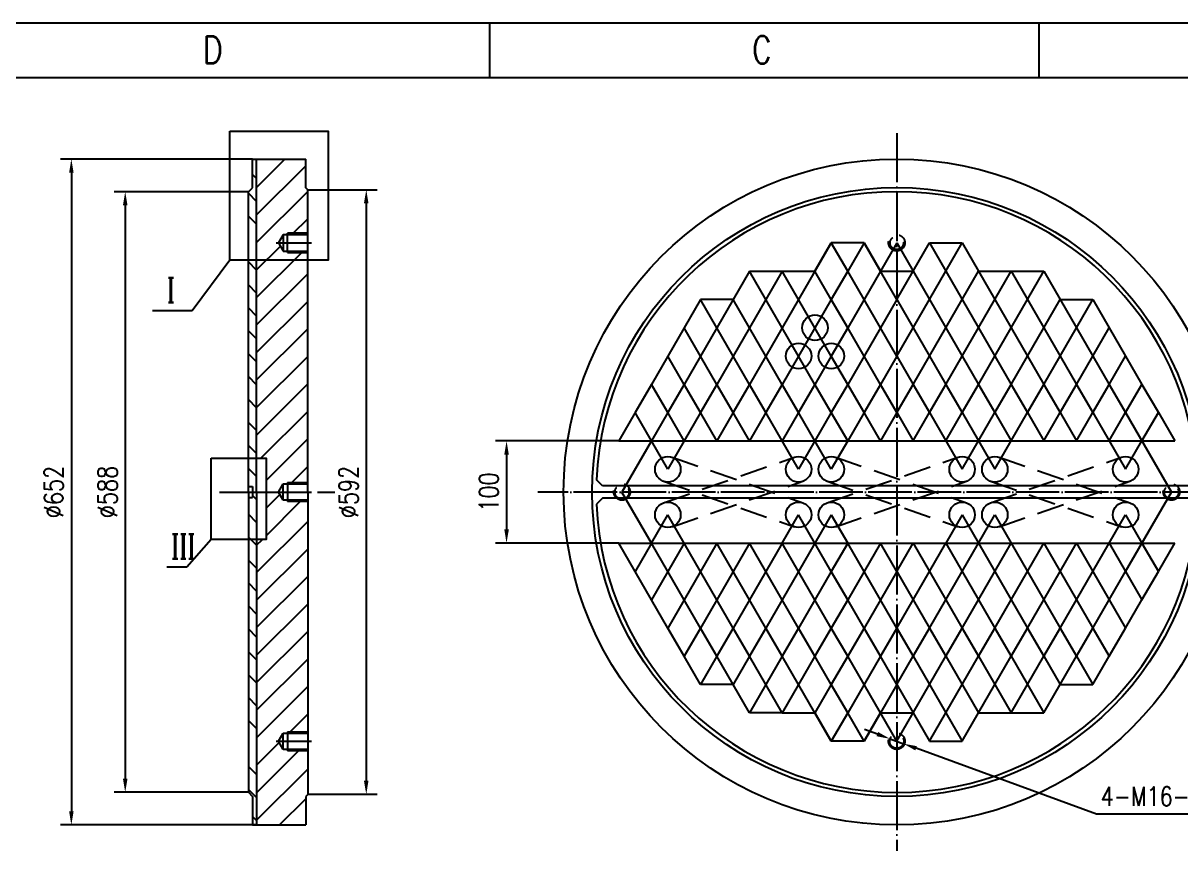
# Model space of a CAD drawing. Header units: millimetres. Extents: x -1044 to 22870, y -8556 to -3804.
# Drawn here: x 11493 to 13193, y -5020 to -3804 of the extents above; entities that cross this region are included whole.
import ezdxf
from ezdxf.enums import TextEntityAlignment as Align

# ---------------------------------------------------------------- set-up
doc = ezdxf.new("R2010")
doc.units = ezdxf.units.MM
doc.header["$LTSCALE"] = 80
for name, pattern in [('DASHDOT-L', [90, 80, -5, 0, -5]), ('DASHDOT-M', [36, 30, -3, 0, -3]), ('DASHED', [0.75, 0.5, -0.25]), ('DIVIDE-M', [39, 30, -3, 0, -3, 0, -3])]:
    doc.linetypes.add(name, pattern=pattern)
for name, color, linetype in [('4虚线层', 6, 'DASHED'), ('5剖面线层', 2, 'Continuous'), ('CDR_DWG1', 4, 'Continuous'), ('CDR_DWG2', 2, 'Continuous'), ('CDR_DWG3', 1, 'DASHDOT-M'), ('CDR_DWG4', 3, 'DIVIDE-M'), ('CDR_TEXT', 7, 'Continuous'), ('尺寸线', 7, 'Continuous'), ('尺寸线层', 7, 'Continuous'), ('轮廓线', 4, 'Continuous')]:
    doc.layers.add(name, color=color, linetype=linetype)
doc.styles.add('HZ', font='ROMANS.shx', dxfattribs={"width": 0.7, "height": 3, "bigfont": 'HZ.shx'})
doc.styles.add('ROMANC', font='romanc', dxfattribs={"bigfont": 'hz'})
doc.styles.add('TH_GBDIM', font='romans.shx', dxfattribs={"width": 0.8, "bigfont": 'gbcbig.shx'})
doc.dimstyles.new('TH_GBDIM', dxfattribs={"dimscale": 8, "dimtxt": 3.5, "dimasz": 2.5, "dimexe": 2, "dimexo": 0, "dimgap": 1.5, "dimtad": 1, "dimdec": 0, "dimzin": 0, "dimdsep": 46, "dimtxsty": 'TH_GBDIM', "dimcen": 2.5, "dimclrd": 256, "dimclre": 256, "dimclrt": 256, "dimadec": 0, "dimazin": 0, "dimtfac": 0.714286, "dimtdec": 0, "dimtmove": 0, "dimatfit": 3, "dimfxl": 0, "dimtzin": 0, "dimlwd": -1, "dimlwe": -1, "dimarcsym": 0})

# ---------------------------------------------------------------- blocks, each defined once
blk = doc.blocks.new('A$C1B375470')
blk.add_line((15138, 10692), (18, 10692))
at = {"layer": 'CDR_DWG1', "color": 4}
blk.add_line((450, 10512), (14958, 10512), dxfattribs=at)
at = {"layer": 'CDR_DWG4', "linetype": 'Continuous'}
for p, q in [((9517.5, 10512), (9517.5, 10692)), ((11331, 10512), (11331, 10692))]:
    blk.add_line(p, q, dxfattribs=at)
at = {"layer": 'CDR_TEXT', "style": 'HZ', "width": 0.8}
for s, p in [('D', (8602, 10558.9)), ('C', (10415.5, 10558.9))]:
    blk.add_text(s, height=90, dxfattribs=at).set_placement(p, align=Align.CENTER)
blk = doc.blocks.new('A$C092B31A8')
at = {"layer": '尺寸线层', "xscale": 0.05555555555555555, "yscale": 0.05555555555555555, "zscale": 0.05555555555555555}
blk.add_blockref('A$C1B375470', (0, 0), dxfattribs=at)
blk = doc.blocks.new('*D215')
at = {"layer": 'Defpoints', "color": 0, "ltscale": 0.001}
for p in [(11830.1, -4003.9), (11564.1, -4981.9), (11836.1, -4981.9)]:
    blk.add_point(p, dxfattribs=at)
at = {"layer": '尺寸线', "ltscale": 0.001}
for p, q in [((11830.1, -4003.9), (11548.1, -4003.9)), ((11564.1, -4023.9), (11564.1, -4961.9)), ((11836.1, -4981.9), (11548.1, -4981.9))]:
    blk.add_line(p, q, dxfattribs=at)
for points in [[(11560.8, -4023.9), (11567.4, -4023.9), (11564.1, -4003.9)], [(11560.8, -4961.9), (11567.4, -4961.9), (11564.1, -4981.9)]]:
    blk.add_solid(points, dxfattribs=at)
at = {"layer": '尺寸线', "ltscale": 0.001, "insert": (11538.1, -4492.9), "char_height": 28, "attachment_point": 5, "rotation": 90, "style": 'TH_GBDIM'}
blk.add_mtext('%%c652{}{}', dxfattribs=at)
blk = doc.blocks.new('*D216')
at = {"layer": 'Defpoints', "color": 0, "ltscale": 0.001}
for p in [(11824.1, -4051.9), (11643.2, -4933.9), (11824.1, -4933.9)]:
    blk.add_point(p, dxfattribs=at)
at = {"layer": '尺寸线', "ltscale": 0.001}
for p, q in [((11824.1, -4051.9), (11627.2, -4051.9)), ((11643.2, -4071.9), (11643.2, -4913.9)), ((11824.1, -4933.9), (11627.2, -4933.9))]:
    blk.add_line(p, q, dxfattribs=at)
for points in [[(11639.8, -4071.9), (11646.5, -4071.9), (11643.2, -4051.9)], [(11639.8, -4913.9), (11646.5, -4913.9), (11643.2, -4933.9)]]:
    blk.add_solid(points, dxfattribs=at)
at = {"layer": '尺寸线', "ltscale": 0.001, "insert": (11617.2, -4492.9), "char_height": 28, "attachment_point": 5, "rotation": 90, "style": 'TH_GBDIM'}
blk.add_mtext('%%c588{}{}', dxfattribs=at)
blk = doc.blocks.new('*D217')
at = {"layer": 'Defpoints', "color": 0, "ltscale": 0.001}
for p in [(11911.1, -4048.9), (11911.1, -4936.9), (11997, -4936.9)]:
    blk.add_point(p, dxfattribs=at)
at = {"layer": '尺寸线', "ltscale": 0.001}
for p, q in [((11911.1, -4048.9), (12013, -4048.9)), ((11997, -4068.9), (11997, -4916.9)), ((11911.1, -4936.9), (12013, -4936.9))]:
    blk.add_line(p, q, dxfattribs=at)
for points in [[(11993.6, -4068.9), (12000.3, -4068.9), (11997, -4048.9)], [(11993.6, -4916.9), (12000.3, -4916.9), (11997, -4936.9)]]:
    blk.add_solid(points, dxfattribs=at)
at = {"layer": '尺寸线', "ltscale": 0.001, "insert": (11971, -4492.9), "char_height": 28, "attachment_point": 5, "rotation": 90, "style": 'TH_GBDIM'}
blk.add_mtext('%%c592{}{}', dxfattribs=at)
blk = doc.blocks.new('*D371')
at = {"layer": 'Defpoints', "color": 0, "ltscale": 0.001}
for p in [(12765.9, -4855.4), (12785.4, -4862.5)]:
    blk.add_point(p, dxfattribs=at)
at = {"layer": '尺寸线', "ltscale": 0.001}
for p, q in [((12747.2, -4848.5), (12728.4, -4841.7)), ((12765.9, -4855.4), (12785.4, -4862.5)), ((13068.7, -4965.8), (12804.2, -4869.3)), ((13240.3, -4965.8), (13068.7, -4965.8))]:
    blk.add_line(p, q, dxfattribs=at)
for points in [[(12748.3, -4845.4), (12746, -4851.6), (12765.9, -4855.4)], [(12805.3, -4866.2), (12803, -4872.4), (12785.4, -4862.5)]]:
    blk.add_solid(points, dxfattribs=at)
at = {"layer": '尺寸线', "ltscale": 0.001, "insert": (13160.5, -4939.8), "char_height": 28, "attachment_point": 5, "style": 'TH_GBDIM'}
blk.add_mtext('4-M16-7H{}{}', dxfattribs=at)
blk = doc.blocks.new('*D394')
at = {"layer": 'Defpoints', "color": 0, "ltscale": 0.001}
for p in [(12367.7, -4417.9), (12202.9, -4567.9), (12367.7, -4567.9)]:
    blk.add_point(p, dxfattribs=at)
at = {"layer": '尺寸线', "ltscale": 0.001}
for p, q in [((12367.7, -4417.9), (12186.9, -4417.9)), ((12202.9, -4437.9), (12202.9, -4547.9)), ((12367.7, -4567.9), (12186.9, -4567.9))]:
    blk.add_line(p, q, dxfattribs=at)
for points in [[(12199.6, -4437.9), (12206.3, -4437.9), (12202.9, -4417.9)], [(12199.6, -4547.9), (12206.3, -4547.9), (12202.9, -4567.9)]]:
    blk.add_solid(points, dxfattribs=at)
at = {"layer": '尺寸线', "ltscale": 0.001, "insert": (12176.9, -4492.9), "char_height": 28, "attachment_point": 5, "rotation": 90, "style": 'TH_GBDIM'}
blk.add_mtext('100', dxfattribs=at)

msp = doc.modelspace()

# ---------------------------------------------------------------- hatches: boundary and pattern name
at = {"layer": '5剖面线层', "ltscale": 0.001}
h = msp.add_hatch(dxfattribs=at)
h.set_pattern_fill('ANSI31', color=256, scale=7.5, angle=90, style=0)
h.set_pattern_definition([(135, (11772.204, 2766.69), (-16.83798, -16.83798), [])])
h.paths.add_polyline_path([(11836.08, -4003.93), (11830.08, -4003.93), (11830.08, -4045.93), (11824.08, -4051.93), (11824.08, -4108.18), (11836.08, -4108.18)])
h.paths.add_polyline_path([(11836.08, -4168.51), (11824.08, -4168.51), (11824.08, -4210.08), (11836.08, -4210.08)])
h.paths.add_polyline_path([(11836.08, -4145.68), (11824.08, -4145.68), (11824.08, -4168.51), (11836.08, -4168.51)])
h.paths.add_polyline_path([(11836.08, -4210.08), (11824.08, -4210.08), (11824.08, -4251.65), (11836.08, -4251.65)])
h.paths.add_polyline_path([(11836.08, -4251.65), (11824.08, -4251.65), (11824.08, -4293.22), (11836.08, -4293.22)])
h.paths.add_polyline_path([(11836.08, -4293.22), (11824.08, -4293.22), (11824.08, -4334.79), (11836.08, -4334.79)])
h.paths.add_polyline_path([(11836.08, -4334.79), (11824.08, -4334.79), (11824.08, -4376.36), (11836.08, -4376.36)])
h.paths.add_polyline_path([(11836.08, -4376.36), (11824.08, -4376.36), (11824.08, -4417.93), (11836.08, -4417.93)])
h.paths.add_polyline_path([(11836.08, -4417.93), (11824.08, -4417.93), (11824.08, -4484.68), (11830.08, -4484.68), (11830.08, -4492.93), (11836.08, -4492.93)])
h.paths.add_polyline_path([(11836.08, -4492.93), (11830.08, -4492.93), (11830.08, -4501.18), (11824.08, -4501.18), (11824.08, -4567.93), (11836.08, -4567.93)])
h.paths.add_polyline_path([(11836.08, -4567.93), (11824.08, -4567.93), (11824.08, -4609.5), (11836.08, -4609.5)])
h.paths.add_polyline_path([(11836.08, -4609.5), (11824.08, -4609.5), (11824.08, -4651.07), (11836.08, -4651.07)])
h.paths.add_polyline_path([(11836.08, -4651.07), (11824.08, -4651.07), (11824.08, -4692.64), (11836.08, -4692.64)])
h.paths.add_polyline_path([(11836.08, -4692.64), (11824.08, -4692.64), (11824.08, -4734.21), (11836.08, -4734.21)])
h.paths.add_polyline_path([(11836.08, -4734.21), (11824.08, -4734.21), (11824.08, -4775.77), (11836.08, -4775.77)])
h.paths.add_polyline_path([(11836.08, -4775.77), (11824.08, -4775.77), (11824.08, -4817.34), (11836.08, -4817.34)])
h.paths.add_polyline_path([(11836.08, -4817.34), (11824.08, -4817.34), (11824.08, -4840.18), (11836.08, -4840.18)])
h.paths.add_polyline_path([(11836.08, -4877.68), (11824.08, -4877.68), (11824.08, -4933.93), (11830.08, -4939.93), (11830.08, -4981.93), (11836.08, -4981.93)])
h = msp.add_hatch(dxfattribs=at)
h.set_pattern_fill('ANSI31', color=256, scale=9, style=0)
h.paths.add_polyline_path([(11908.08, -4003.93), (11836.08, -4003.93), (11836.08, -4152.15), (11911.08, -4152.15), (11911.08, -4140.95), (11881.23, -4140.95), (11881.23, -4138.95), (11875.08, -4138.95), (11875.08, -4138.94), (11868.15, -4126.94), (11875.08, -4114.95), (11881.23, -4114.95), (11881.23, -4112.95), (11911.08, -4112.95), (11911.08, -4048.93), (11908.08, -4045.93)])
h.paths.add_polyline_path([(11911.08, -4152.15), (11836.08, -4152.15), (11836.08, -4443.3), (11849.91, -4443.3), (11849.91, -4492.93), (11868.15, -4492.93), (11875.08, -4480.94), (11875.08, -4480.92), (11881.23, -4480.92), (11881.23, -4478.92), (11911.08, -4478.92)])
h.paths.add_polyline_path([(11911.08, -4506.92), (11881.23, -4506.92), (11881.23, -4504.92), (11875.08, -4504.92), (11868.15, -4492.93), (11864.59, -4492.93), (11849.91, -4492.93), (11849.91, -4562.48), (11836.08, -4562.48), (11836.08, -4981.93), (11908.08, -4981.93), (11908.08, -4939.93), (11911.08, -4936.93), (11911.08, -4872.91), (11881.23, -4872.91), (11881.23, -4870.91), (11875.08, -4870.91), (11868.15, -4858.91), (11875.08, -4846.92), (11875.08, -4846.91), (11881.23, -4846.91), (11881.23, -4844.91), (11911.08, -4844.91)])

# ---------------------------------------------------------------- linework, layer by layer
at = {"layer": '4虚线层'}
for p, q in [((12433.5, -4508.65), (12625.5, -4441.79)), ((12445.83, -4441.79), (12637.83, -4508.65)), ((12673.5, -4508.65), (12865.5, -4441.79)), ((12685.83, -4441.79), (12877.83, -4508.65)), ((12913.5, -4508.65), (13105.5, -4441.79)), ((12925.83, -4441.79), (13117.83, -4508.65)), ((12433.5, -4477.2), (12625.5, -4544.07)), ((12445.83, -4544.07), (12637.83, -4477.2)), ((12673.5, -4477.2), (12865.5, -4544.07)), ((12685.83, -4544.07), (12877.83, -4477.2)), ((12913.5, -4477.2), (13105.5, -4544.07)), ((12925.83, -4544.07), (13117.83, -4477.2))]:
    msp.add_line(p, q, dxfattribs=at)
for centre, radius in [((12775.66, -4126.94), 12), ((12775.66, -4126.94), 9.75), ((12372.36, -4492.93), 12), ((12372.36, -4492.93), 10.35), ((13178.96, -4492.93), 12), ((13178.96, -4492.93), 10.35), ((12775.66, -4858.91), 12), ((12775.66, -4858.91), 10.35)]:
    msp.add_circle(centre, radius, dxfattribs=at)
at = {"layer": 'CDR_DWG1'}
for p, q in [((11830.08, -4045.93), (11830.08, -4003.93)), ((11830.08, -4003.93), (11908.08, -4003.93)), ((11836.08, -4492.93), (11836.08, -4003.93)), ((11908.08, -4045.93), (11908.08, -4003.93)), ((11824.08, -4051.93), (11830.08, -4045.93)), ((11824.08, -4492.93), (11824.08, -4051.93)), ((11911.08, -4048.93), (11908.08, -4045.93)), ((11911.08, -4492.93), (11911.08, -4048.93)), ((11875.08, -4114.95), (11868.15, -4126.94)), ((11868.15, -4126.94), (11875.08, -4138.94)), ((11875.08, -4114.95), (11875.08, -4138.95)), ((11911.08, -4114.95), (11875.08, -4114.95)), ((11881.23, -4140.95), (11881.23, -4112.95)), ((12727.66, -4126.94), (12679.66, -4126.94)), ((12823.66, -4126.94), (12871.66, -4126.94)), ((11875.08, -4138.95), (11911.08, -4138.95)), ((12559.66, -4168.51), (12535.66, -4210.08)), ((12559.66, -4168.51), (12607.66, -4168.51)), ((12991.66, -4168.51), (13015.66, -4210.08)), ((12487.66, -4210.08), (12463.66, -4251.65)), ((12535.66, -4210.08), (12487.66, -4210.08)), ((12535.66, -4210.08), (12535.66, -4210.08)), ((13015.66, -4210.08), (13063.66, -4210.08)), ((13015.66, -4210.08), (13015.66, -4210.08)), ((13063.66, -4210.08), (13087.66, -4251.65)), ((12463.66, -4251.65), (12439.66, -4293.22)), ((13087.66, -4251.65), (13111.66, -4293.22)), ((12439.66, -4293.22), (12415.66, -4334.79)), ((13111.66, -4293.22), (13135.66, -4334.79)), ((12415.66, -4334.79), (12391.66, -4376.36)), ((13135.66, -4334.79), (13159.66, -4376.36)), ((12391.66, -4376.36), (12367.66, -4417.93)), ((13159.66, -4376.36), (13183.66, -4417.93)), ((12367.66, -4417.93), (13183.66, -4417.93)), ((11824.08, -4484.68), (11830.08, -4484.68)), ((11830.08, -4484.68), (11830.08, -4501.18)), ((11868.15, -4492.93), (11875.08, -4480.94)), ((11875.08, -4480.92), (11911.08, -4480.92)), ((11875.08, -4504.92), (11875.08, -4480.92)), ((11881.23, -4478.92), (11881.23, -4506.92)), ((11824.08, -4492.93), (11824.08, -4933.93)), ((11824.08, -4501.18), (11830.08, -4501.18)), ((11836.08, -4492.93), (11836.08, -4981.93)), ((11875.08, -4504.92), (11868.15, -4492.93)), ((11911.08, -4492.93), (11911.08, -4936.93)), ((11911.08, -4504.92), (11875.08, -4504.92)), ((12391.66, -4609.5), (12367.66, -4567.93)), ((12367.66, -4567.93), (13183.66, -4567.93)), ((13159.66, -4609.5), (13183.66, -4567.93)), ((12415.66, -4651.07), (12391.66, -4609.5)), ((13135.66, -4651.07), (13159.66, -4609.5)), ((12439.66, -4692.64), (12415.66, -4651.07)), ((13111.66, -4692.64), (13135.66, -4651.07)), ((12463.66, -4734.21), (12439.66, -4692.64)), ((13087.66, -4734.21), (13111.66, -4692.64)), ((12487.66, -4775.77), (12463.66, -4734.21)), ((13063.66, -4775.77), (13087.66, -4734.21)), ((12535.66, -4775.77), (12487.66, -4775.77)), ((12559.66, -4817.34), (12535.66, -4775.77)), ((12535.66, -4775.77), (12535.66, -4775.77)), ((12991.66, -4817.34), (13015.66, -4775.77)), ((13015.66, -4775.77), (13063.66, -4775.77)), ((13015.66, -4775.77), (13015.66, -4775.77)), ((11868.15, -4858.91), (11875.08, -4846.92)), ((11875.08, -4870.91), (11868.15, -4858.91)), ((11875.08, -4846.91), (11911.08, -4846.91)), ((11875.08, -4870.91), (11875.08, -4846.91)), ((11881.23, -4844.91), (11881.23, -4872.91)), ((12727.66, -4858.91), (12679.66, -4858.91)), ((12823.66, -4858.91), (12871.66, -4858.91)), ((11911.08, -4870.91), (11875.08, -4870.91)), ((11824.08, -4933.93), (11830.08, -4939.93)), ((11830.08, -4939.93), (11830.08, -4981.93)), ((11911.08, -4936.93), (11908.08, -4939.93)), ((11908.08, -4939.93), (11908.08, -4981.93)), ((11830.08, -4981.93), (11908.08, -4981.93))]:
    msp.add_line(p, q, dxfattribs=at)
at = {"layer": 'CDR_DWG1', "ltscale": 0.001}
for p, q in [((12655.66, -4168.51), (12679.66, -4126.94)), ((12727.66, -4126.94), (12751.66, -4168.51)), ((12799.66, -4168.51), (12823.66, -4126.94)), ((12871.66, -4126.94), (12895.66, -4168.51)), ((12607.66, -4168.51), (12655.66, -4168.51)), ((12751.66, -4168.51), (12799.66, -4168.51)), ((12895.66, -4168.51), (12943.66, -4168.51)), ((12943.66, -4168.51), (12991.66, -4168.51)), ((12991.66, -4168.51), (13015.66, -4210.08)), ((12343.63, -4483.93), (12334.89, -4475.19)), ((13207.7, -4483.93), (12343.63, -4483.93)), ((12343.63, -4501.93), (12334.89, -4510.66)), ((13207.7, -4501.93), (12343.63, -4501.93)), ((12559.66, -4817.34), (12535.66, -4775.77)), ((12991.66, -4817.34), (13015.66, -4775.77)), ((12607.66, -4817.34), (12559.66, -4817.34)), ((12607.66, -4817.34), (12655.66, -4817.34)), ((12655.66, -4817.34), (12679.66, -4858.91)), ((12727.66, -4858.91), (12751.66, -4817.34)), ((12751.66, -4817.34), (12799.66, -4817.34)), ((12799.66, -4817.34), (12823.66, -4858.91)), ((12871.66, -4858.91), (12895.66, -4817.34)), ((12895.66, -4817.34), (12943.66, -4817.34)), ((12943.66, -4817.34), (12991.66, -4817.34))]:
    msp.add_line(p, q, dxfattribs=at)
msp.add_circle((12775.66, -4492.93), 447.13, dxfattribs=at)
at = {"layer": 'CDR_DWG1'}
for centre in [(12655.66, -4251.65), (12631.66, -4293.22), (12679.66, -4293.22), (12439.66, -4459.5), (12631.66, -4459.5), (12679.66, -4459.5), (12871.66, -4459.5), (12919.66, -4459.5), (13111.66, -4459.5), (12439.66, -4526.36), (12631.66, -4526.36), (12679.66, -4526.36), (12871.66, -4526.36), (12919.66, -4526.36), (13111.66, -4526.36)]:
    msp.add_circle(centre, 18.75, dxfattribs=at)
at = {"layer": 'CDR_DWG1', "ltscale": 0.001}
for start, end in [(2.30401, 177.69599), (182.30401, 357.69599)]:
    msp.add_arc((12775.66, -4492.93), 441.13, start, end, dxfattribs=at)
at = {"layer": 'CDR_DWG2', "ltscale": 0.001}
for p, q in [((11796.7, -4152.15), (11741.56, -4226.62)), ((11741.56, -4226.62), (11683.44, -4226.62)), ((11769.47, -4562.48), (11733.5, -4603.16)), ((11733.5, -4603.16), (11704.16, -4603.16))]:
    msp.add_line(p, q, dxfattribs=at)
for points in [[(11796.7, -3962.99), (11940.88, -3962.99), (11940.88, -4152.15), (11796.7, -4152.15)], [(11769.47, -4443.3), (11849.91, -4443.3), (11849.91, -4562.48), (11769.47, -4562.48)]]:
    msp.add_lwpolyline(points, close=True, dxfattribs=at)
at = {"layer": 'CDR_DWG3', "ltscale": 0.03}
msp.add_line((12775.66, -3965.93), (12775.66, -5019.92), dxfattribs=at)
at = {"layer": 'CDR_DWG3', "linetype": 'DASHDOT-L', "ltscale": 0.01}
for p, q in [((11864.59, -4126.94), (11916.61, -4126.94)), ((11864.59, -4492.93), (11916.61, -4492.93)), ((13302.66, -4492.93), (12248.67, -4492.93)), ((11864.59, -4858.91), (11916.61, -4858.91))]:
    msp.add_line(p, q, dxfattribs=at)
at = {"layer": 'CDR_DWG3', "linetype": 'DASHDOT-L'}
for p, q in [((12679.66, -4126.94), (12655.66, -4168.51)), ((12703.66, -4168.51), (12679.66, -4126.94)), ((12727.66, -4126.94), (12703.66, -4168.51)), ((12751.66, -4168.51), (12727.66, -4126.94)), ((12775.66, -4126.94), (12751.66, -4168.51)), ((12775.66, -4126.94), (12799.66, -4168.51)), ((12799.66, -4168.51), (12823.66, -4126.94)), ((12823.66, -4126.94), (12847.66, -4168.51)), ((12847.66, -4168.51), (12871.66, -4126.94)), ((12871.66, -4126.94), (12895.66, -4168.51)), ((12559.66, -4168.51), (12535.66, -4210.08)), ((12583.66, -4210.08), (12559.66, -4168.51)), ((12607.66, -4168.51), (12583.66, -4210.08)), ((12631.66, -4210.08), (12607.66, -4168.51)), ((12655.66, -4168.51), (12631.66, -4210.08)), ((12679.66, -4210.08), (12655.66, -4168.51)), ((12703.66, -4168.51), (12679.66, -4210.08)), ((12727.66, -4210.08), (12703.66, -4168.51)), ((12751.66, -4168.51), (12727.66, -4210.08)), ((12775.66, -4210.08), (12751.66, -4168.51)), ((12775.66, -4210.08), (12799.66, -4168.51)), ((12799.66, -4168.51), (12823.66, -4210.08)), ((12823.66, -4210.08), (12847.66, -4168.51)), ((12847.66, -4168.51), (12871.66, -4210.08)), ((12871.66, -4210.08), (12895.66, -4168.51)), ((12895.66, -4168.51), (12919.66, -4210.08)), ((12919.66, -4210.08), (12943.66, -4168.51)), ((12943.66, -4168.51), (12967.66, -4210.08)), ((12967.66, -4210.08), (12991.66, -4168.51)), ((12991.66, -4168.51), (13015.66, -4210.08)), ((12511.66, -4251.65), (12487.66, -4210.08)), ((12535.66, -4210.08), (12511.66, -4251.65)), ((12559.66, -4251.65), (12535.66, -4210.08)), ((12583.66, -4210.08), (12559.66, -4251.65)), ((12607.66, -4251.65), (12583.66, -4210.08)), ((12631.66, -4210.08), (12607.66, -4251.65)), ((12655.66, -4251.65), (12631.66, -4210.08)), ((12679.66, -4210.08), (12655.66, -4251.65)), ((12703.66, -4251.65), (12679.66, -4210.08)), ((12727.66, -4210.08), (12703.66, -4251.65)), ((12751.66, -4251.65), (12727.66, -4210.08)), ((12775.66, -4210.08), (12751.66, -4251.65)), ((12775.66, -4210.08), (12799.66, -4251.65)), ((12799.66, -4251.65), (12823.66, -4210.08)), ((12823.66, -4210.08), (12847.66, -4251.65)), ((12847.66, -4251.65), (12871.66, -4210.08)), ((12871.66, -4210.08), (12895.66, -4251.65)), ((12895.66, -4251.65), (12919.66, -4210.08)), ((12919.66, -4210.08), (12943.66, -4251.65)), ((12943.66, -4251.65), (12967.66, -4210.08)), ((12967.66, -4210.08), (12991.66, -4251.65)), ((12991.66, -4251.65), (13015.66, -4210.08)), ((13015.66, -4210.08), (13039.66, -4251.65)), ((13039.66, -4251.65), (13063.66, -4210.08)), ((12487.66, -4293.22), (12463.66, -4251.65)), ((12511.66, -4251.65), (12487.66, -4293.22)), ((12535.66, -4293.22), (12511.66, -4251.65)), ((12559.66, -4251.65), (12535.66, -4293.22)), ((12583.66, -4293.22), (12559.66, -4251.65)), ((12607.66, -4251.65), (12583.66, -4293.22)), ((12631.66, -4293.22), (12607.66, -4251.65)), ((12655.66, -4251.65), (12631.66, -4293.22)), ((12679.66, -4293.22), (12655.66, -4251.65)), ((12703.66, -4251.65), (12679.66, -4293.22)), ((12727.66, -4293.22), (12703.66, -4251.65)), ((12751.66, -4251.65), (12727.66, -4293.22)), ((12775.66, -4293.22), (12751.66, -4251.65)), ((12775.66, -4293.22), (12799.66, -4251.65)), ((12799.66, -4251.65), (12823.66, -4293.22)), ((12823.66, -4293.22), (12847.66, -4251.65)), ((12847.66, -4251.65), (12871.66, -4293.22)), ((12871.66, -4293.22), (12895.66, -4251.65)), ((12895.66, -4251.65), (12919.66, -4293.22)), ((12919.66, -4293.22), (12943.66, -4251.65)), ((12943.66, -4251.65), (12967.66, -4293.22)), ((12967.66, -4293.22), (12991.66, -4251.65)), ((12991.66, -4251.65), (13015.66, -4293.22)), ((13015.66, -4293.22), (13039.66, -4251.65)), ((13039.66, -4251.65), (13063.66, -4293.22)), ((13063.66, -4293.22), (13087.66, -4251.65)), ((12463.66, -4334.79), (12439.66, -4293.22)), ((12487.66, -4293.22), (12463.66, -4334.79)), ((12511.66, -4334.79), (12487.66, -4293.22)), ((12535.66, -4293.22), (12511.66, -4334.79)), ((12559.66, -4334.79), (12535.66, -4293.22)), ((12583.66, -4293.22), (12559.66, -4334.79)), ((12607.66, -4334.79), (12583.66, -4293.22)), ((12631.66, -4293.22), (12607.66, -4334.79)), ((12655.66, -4334.79), (12631.66, -4293.22)), ((12679.66, -4293.22), (12655.66, -4334.79)), ((12703.66, -4334.79), (12679.66, -4293.22)), ((12727.66, -4293.22), (12703.66, -4334.79)), ((12751.66, -4334.79), (12727.66, -4293.22)), ((12775.66, -4293.22), (12751.66, -4334.79)), ((12775.66, -4293.22), (12799.66, -4334.79)), ((12799.66, -4334.79), (12823.66, -4293.22)), ((12823.66, -4293.22), (12847.66, -4334.79)), ((12847.66, -4334.79), (12871.66, -4293.22)), ((12871.66, -4293.22), (12895.66, -4334.79)), ((12895.66, -4334.79), (12919.66, -4293.22)), ((12919.66, -4293.22), (12943.66, -4334.79)), ((12943.66, -4334.79), (12967.66, -4293.22)), ((12967.66, -4293.22), (12991.66, -4334.79)), ((12991.66, -4334.79), (13015.66, -4293.22)), ((13015.66, -4293.22), (13039.66, -4334.79)), ((13039.66, -4334.79), (13063.66, -4293.22)), ((13063.66, -4293.22), (13087.66, -4334.79)), ((13087.66, -4334.79), (13111.66, -4293.22)), ((12439.66, -4376.36), (12415.66, -4334.79)), ((12463.66, -4334.79), (12439.66, -4376.36)), ((12487.66, -4376.36), (12463.66, -4334.79)), ((12511.66, -4334.79), (12487.66, -4376.36)), ((12535.66, -4376.36), (12511.66, -4334.79)), ((12559.66, -4334.79), (12535.66, -4376.36)), ((12583.66, -4376.36), (12559.66, -4334.79)), ((12607.66, -4334.79), (12583.66, -4376.36)), ((12631.66, -4376.36), (12607.66, -4334.79)), ((12655.66, -4334.79), (12631.66, -4376.36)), ((12679.66, -4376.36), (12655.66, -4334.79)), ((12703.66, -4334.79), (12679.66, -4376.36)), ((12727.66, -4376.36), (12703.66, -4334.79)), ((12751.66, -4334.79), (12727.66, -4376.36)), ((12775.66, -4376.36), (12751.66, -4334.79)), ((12775.66, -4376.36), (12799.66, -4334.79)), ((12799.66, -4334.79), (12823.66, -4376.36)), ((12823.66, -4376.36), (12847.66, -4334.79)), ((12847.66, -4334.79), (12871.66, -4376.36)), ((12871.66, -4376.36), (12895.66, -4334.79)), ((12895.66, -4334.79), (12919.66, -4376.36)), ((12919.66, -4376.36), (12943.66, -4334.79)), ((12943.66, -4334.79), (12967.66, -4376.36)), ((12967.66, -4376.36), (12991.66, -4334.79)), ((12991.66, -4334.79), (13015.66, -4376.36)), ((13015.66, -4376.36), (13039.66, -4334.79)), ((13039.66, -4334.79), (13063.66, -4376.36)), ((13063.66, -4376.36), (13087.66, -4334.79)), ((13087.66, -4334.79), (13111.66, -4376.36)), ((13111.66, -4376.36), (13135.66, -4334.79)), ((12415.66, -4417.93), (12391.66, -4376.36)), ((12439.66, -4376.36), (12415.66, -4417.93)), ((12463.66, -4417.93), (12439.66, -4376.36)), ((12487.66, -4376.36), (12463.66, -4417.93)), ((12511.66, -4417.93), (12487.66, -4376.36)), ((12535.66, -4376.36), (12511.66, -4417.93)), ((12559.66, -4417.93), (12535.66, -4376.36)), ((12583.66, -4376.36), (12559.66, -4417.93)), ((12607.66, -4417.93), (12583.66, -4376.36)), ((12631.66, -4376.36), (12607.66, -4417.93)), ((12655.66, -4417.93), (12631.66, -4376.36)), ((12679.66, -4376.36), (12655.66, -4417.93)), ((12703.66, -4417.93), (12679.66, -4376.36)), ((12727.66, -4376.36), (12703.66, -4417.93)), ((12751.66, -4417.93), (12727.66, -4376.36)), ((12775.66, -4376.36), (12751.66, -4417.93)), ((12775.66, -4376.36), (12799.66, -4417.93)), ((12799.66, -4417.93), (12823.66, -4376.36)), ((12823.66, -4376.36), (12847.66, -4417.93)), ((12847.66, -4417.93), (12871.66, -4376.36)), ((12871.66, -4376.36), (12895.66, -4417.93)), ((12895.66, -4417.93), (12919.66, -4376.36)), ((12919.66, -4376.36), (12943.66, -4417.93)), ((12943.66, -4417.93), (12967.66, -4376.36)), ((12967.66, -4376.36), (12991.66, -4417.93)), ((12991.66, -4417.93), (13015.66, -4376.36)), ((13015.66, -4376.36), (13039.66, -4417.93)), ((13039.66, -4417.93), (13063.66, -4376.36)), ((13063.66, -4376.36), (13087.66, -4417.93)), ((13087.66, -4417.93), (13111.66, -4376.36)), ((13111.66, -4376.36), (13178.96, -4492.93)), ((13135.66, -4417.93), (13159.66, -4376.36)), ((12415.66, -4417.93), (12372.36, -4492.93)), ((12439.66, -4459.5), (12415.66, -4417.93)), ((12463.66, -4417.93), (12439.66, -4459.5)), ((12631.66, -4459.5), (12607.66, -4417.93)), ((12655.66, -4417.93), (12631.66, -4459.5)), ((12679.66, -4459.5), (12655.66, -4417.93)), ((12703.66, -4417.93), (12679.66, -4459.5)), ((12847.66, -4417.93), (12871.66, -4459.5)), ((12871.66, -4459.5), (12895.66, -4417.93)), ((12895.66, -4417.93), (12919.66, -4459.5)), ((12919.66, -4459.5), (12943.66, -4417.93)), ((13087.66, -4417.93), (13111.66, -4459.5)), ((13111.66, -4459.5), (13135.66, -4417.93)), ((12415.66, -4567.93), (12372.36, -4492.93)), ((13111.66, -4609.5), (13178.96, -4492.93)), ((12415.66, -4567.93), (12439.66, -4526.36)), ((12463.66, -4567.93), (12439.66, -4526.36)), ((12607.66, -4567.93), (12631.66, -4526.36)), ((12655.66, -4567.93), (12631.66, -4526.36)), ((12679.66, -4526.36), (12655.66, -4567.93)), ((12679.66, -4526.36), (12703.66, -4567.93)), ((12871.66, -4526.36), (12847.66, -4567.93)), ((12871.66, -4526.36), (12895.66, -4567.93)), ((12895.66, -4567.93), (12919.66, -4526.36)), ((12919.66, -4526.36), (12943.66, -4567.93)), ((13087.66, -4567.93), (13111.66, -4526.36)), ((13111.66, -4526.36), (13135.66, -4567.93)), ((12391.66, -4609.5), (12367.66, -4567.93)), ((12415.66, -4567.93), (12391.66, -4609.5)), ((12439.66, -4609.5), (12415.66, -4567.93)), ((12463.66, -4567.93), (12439.66, -4609.5)), ((12487.66, -4609.5), (12463.66, -4567.93)), ((12511.66, -4567.93), (12487.66, -4609.5)), ((12535.66, -4609.5), (12511.66, -4567.93)), ((12559.66, -4567.93), (12535.66, -4609.5)), ((12583.66, -4609.5), (12559.66, -4567.93)), ((12607.66, -4567.93), (12583.66, -4609.5)), ((12631.66, -4609.5), (12607.66, -4567.93)), ((12655.66, -4567.93), (12631.66, -4609.5)), ((12679.66, -4609.5), (12655.66, -4567.93)), ((12703.66, -4567.93), (12679.66, -4609.5)), ((12727.66, -4609.5), (12703.66, -4567.93)), ((12751.66, -4567.93), (12727.66, -4609.5)), ((12775.66, -4609.5), (12751.66, -4567.93)), ((12775.66, -4609.5), (12799.66, -4567.93)), ((12799.66, -4567.93), (12823.66, -4609.5)), ((12823.66, -4609.5), (12847.66, -4567.93)), ((12847.66, -4567.93), (12871.66, -4609.5)), ((12871.66, -4609.5), (12895.66, -4567.93)), ((12895.66, -4567.93), (12919.66, -4609.5)), ((12919.66, -4609.5), (12943.66, -4567.93)), ((12943.66, -4567.93), (12967.66, -4609.5)), ((12967.66, -4609.5), (12991.66, -4567.93)), ((12991.66, -4567.93), (13015.66, -4609.5)), ((13015.66, -4609.5), (13039.66, -4567.93)), ((13039.66, -4567.93), (13063.66, -4609.5)), ((13063.66, -4609.5), (13087.66, -4567.93)), ((13087.66, -4567.93), (13111.66, -4609.5)), ((13135.66, -4567.93), (13159.66, -4609.5)), ((13159.66, -4609.5), (13183.66, -4567.93)), ((12415.66, -4651.07), (12391.66, -4609.5)), ((12439.66, -4609.5), (12415.66, -4651.07)), ((12463.66, -4651.07), (12439.66, -4609.5)), ((12487.66, -4609.5), (12463.66, -4651.07)), ((12511.66, -4651.07), (12487.66, -4609.5)), ((12535.66, -4609.5), (12511.66, -4651.07)), ((12559.66, -4651.07), (12535.66, -4609.5)), ((12583.66, -4609.5), (12559.66, -4651.07)), ((12607.66, -4651.07), (12583.66, -4609.5)), ((12631.66, -4609.5), (12607.66, -4651.07)), ((12655.66, -4651.07), (12631.66, -4609.5)), ((12679.66, -4609.5), (12655.66, -4651.07)), ((12703.66, -4651.07), (12679.66, -4609.5)), ((12727.66, -4609.5), (12703.66, -4651.07)), ((12751.66, -4651.07), (12727.66, -4609.5)), ((12775.66, -4609.5), (12751.66, -4651.07)), ((12775.66, -4609.5), (12799.66, -4651.07)), ((12799.66, -4651.07), (12823.66, -4609.5)), ((12823.66, -4609.5), (12847.66, -4651.07)), ((12847.66, -4651.07), (12871.66, -4609.5)), ((12871.66, -4609.5), (12895.66, -4651.07)), ((12895.66, -4651.07), (12919.66, -4609.5)), ((12919.66, -4609.5), (12943.66, -4651.07)), ((12943.66, -4651.07), (12967.66, -4609.5)), ((12967.66, -4609.5), (12991.66, -4651.07)), ((12991.66, -4651.07), (13015.66, -4609.5)), ((13015.66, -4609.5), (13039.66, -4651.07)), ((13039.66, -4651.07), (13063.66, -4609.5)), ((13063.66, -4609.5), (13087.66, -4651.07)), ((13087.66, -4651.07), (13111.66, -4609.5)), ((13111.66, -4609.5), (13135.66, -4651.07)), ((13135.66, -4651.07), (13159.66, -4609.5)), ((12439.66, -4692.64), (12415.66, -4651.07)), ((12463.66, -4651.07), (12439.66, -4692.64)), ((12487.66, -4692.64), (12463.66, -4651.07)), ((12511.66, -4651.07), (12487.66, -4692.64)), ((12535.66, -4692.64), (12511.66, -4651.07)), ((12559.66, -4651.07), (12535.66, -4692.64)), ((12583.66, -4692.64), (12559.66, -4651.07)), ((12607.66, -4651.07), (12583.66, -4692.64)), ((12631.66, -4692.64), (12607.66, -4651.07)), ((12655.66, -4651.07), (12631.66, -4692.64)), ((12679.66, -4692.64), (12655.66, -4651.07)), ((12703.66, -4651.07), (12679.66, -4692.64)), ((12727.66, -4692.64), (12703.66, -4651.07)), ((12751.66, -4651.07), (12727.66, -4692.64)), ((12775.66, -4692.64), (12751.66, -4651.07)), ((12775.66, -4692.64), (12799.66, -4651.07)), ((12799.66, -4651.07), (12823.66, -4692.64)), ((12823.66, -4692.64), (12847.66, -4651.07)), ((12847.66, -4651.07), (12871.66, -4692.64)), ((12871.66, -4692.64), (12895.66, -4651.07)), ((12895.66, -4651.07), (12919.66, -4692.64)), ((12919.66, -4692.64), (12943.66, -4651.07)), ((12943.66, -4651.07), (12967.66, -4692.64)), ((12967.66, -4692.64), (12991.66, -4651.07)), ((12991.66, -4651.07), (13015.66, -4692.64)), ((13015.66, -4692.64), (13039.66, -4651.07)), ((13039.66, -4651.07), (13063.66, -4692.64)), ((13063.66, -4692.64), (13087.66, -4651.07)), ((13087.66, -4651.07), (13111.66, -4692.64)), ((13111.66, -4692.64), (13135.66, -4651.07)), ((12463.66, -4734.21), (12439.66, -4692.64)), ((12487.66, -4692.64), (12463.66, -4734.21)), ((12511.66, -4734.21), (12487.66, -4692.64)), ((12535.66, -4692.64), (12511.66, -4734.21)), ((12559.66, -4734.21), (12535.66, -4692.64)), ((12583.66, -4692.64), (12559.66, -4734.21)), ((12607.66, -4734.21), (12583.66, -4692.64)), ((12631.66, -4692.64), (12607.66, -4734.21)), ((12655.66, -4734.21), (12631.66, -4692.64)), ((12679.66, -4692.64), (12655.66, -4734.21)), ((12703.66, -4734.21), (12679.66, -4692.64)), ((12727.66, -4692.64), (12703.66, -4734.21)), ((12751.66, -4734.21), (12727.66, -4692.64)), ((12775.66, -4692.64), (12751.66, -4734.21)), ((12775.66, -4692.64), (12799.66, -4734.21)), ((12799.66, -4734.21), (12823.66, -4692.64)), ((12823.66, -4692.64), (12847.66, -4734.21)), ((12847.66, -4734.21), (12871.66, -4692.64)), ((12871.66, -4692.64), (12895.66, -4734.21)), ((12895.66, -4734.21), (12919.66, -4692.64)), ((12919.66, -4692.64), (12943.66, -4734.21)), ((12943.66, -4734.21), (12967.66, -4692.64)), ((12967.66, -4692.64), (12991.66, -4734.21)), ((12991.66, -4734.21), (13015.66, -4692.64)), ((13015.66, -4692.64), (13039.66, -4734.21)), ((13039.66, -4734.21), (13063.66, -4692.64)), ((13063.66, -4692.64), (13087.66, -4734.21)), ((13087.66, -4734.21), (13111.66, -4692.64)), ((12487.66, -4775.77), (12463.66, -4734.21)), ((12511.66, -4734.21), (12487.66, -4775.77)), ((12535.66, -4775.77), (12511.66, -4734.21)), ((12559.66, -4734.21), (12535.66, -4775.77)), ((12583.66, -4775.77), (12559.66, -4734.21)), ((12607.66, -4734.21), (12583.66, -4775.77)), ((12631.66, -4775.77), (12607.66, -4734.21)), ((12655.66, -4734.21), (12631.66, -4775.77)), ((12679.66, -4775.77), (12655.66, -4734.21)), ((12703.66, -4734.21), (12679.66, -4775.77)), ((12727.66, -4775.77), (12703.66, -4734.21)), ((12751.66, -4734.21), (12727.66, -4775.77)), ((12775.66, -4775.77), (12751.66, -4734.21)), ((12775.66, -4775.77), (12799.66, -4734.21)), ((12799.66, -4734.21), (12823.66, -4775.77)), ((12823.66, -4775.77), (12847.66, -4734.21)), ((12847.66, -4734.21), (12871.66, -4775.77)), ((12871.66, -4775.77), (12895.66, -4734.21)), ((12895.66, -4734.21), (12919.66, -4775.77)), ((12919.66, -4775.77), (12943.66, -4734.21)), ((12943.66, -4734.21), (12967.66, -4775.77)), ((12967.66, -4775.77), (12991.66, -4734.21)), ((12991.66, -4734.21), (13015.66, -4775.77)), ((13015.66, -4775.77), (13039.66, -4734.21)), ((13039.66, -4734.21), (13063.66, -4775.77)), ((13063.66, -4775.77), (13087.66, -4734.21)), ((12559.66, -4817.34), (12535.66, -4775.77)), ((12583.66, -4775.77), (12559.66, -4817.34)), ((12607.66, -4817.34), (12583.66, -4775.77)), ((12631.66, -4775.77), (12607.66, -4817.34)), ((12655.66, -4817.34), (12631.66, -4775.77)), ((12679.66, -4775.77), (12655.66, -4817.34)), ((12703.66, -4817.34), (12679.66, -4775.77)), ((12727.66, -4775.77), (12703.66, -4817.34)), ((12751.66, -4817.34), (12727.66, -4775.77)), ((12775.66, -4775.77), (12751.66, -4817.34)), ((12775.66, -4775.77), (12799.66, -4817.34)), ((12799.66, -4817.34), (12823.66, -4775.77)), ((12823.66, -4775.77), (12847.66, -4817.34)), ((12847.66, -4817.34), (12871.66, -4775.77)), ((12871.66, -4775.77), (12895.66, -4817.34)), ((12895.66, -4817.34), (12919.66, -4775.77)), ((12919.66, -4775.77), (12943.66, -4817.34)), ((12943.66, -4817.34), (12967.66, -4775.77)), ((12967.66, -4775.77), (12991.66, -4817.34)), ((12991.66, -4817.34), (13015.66, -4775.77)), ((12679.66, -4858.91), (12655.66, -4817.34)), ((12703.66, -4817.34), (12679.66, -4858.91)), ((12727.66, -4858.91), (12703.66, -4817.34)), ((12751.66, -4817.34), (12727.66, -4858.91)), ((12775.66, -4858.91), (12751.66, -4817.34)), ((12775.66, -4858.91), (12799.66, -4817.34)), ((12799.66, -4817.34), (12823.66, -4858.91)), ((12823.66, -4858.91), (12847.66, -4817.34)), ((12847.66, -4817.34), (12871.66, -4858.91)), ((12871.66, -4858.91), (12895.66, -4817.34))]:
    msp.add_line(p, q, dxfattribs=at)
at = {"layer": 'CDR_DWG3', "ltscale": 0.05}
msp.add_line((11781.47, -4492.93), (11950.69, -4492.93), dxfattribs=at)
at = {"layer": '尺寸线'}
for p, q in [((11911.08, -4112.95), (11881.23, -4112.95)), ((11881.23, -4140.95), (11911.08, -4140.95)), ((11881.23, -4478.92), (11911.08, -4478.92)), ((11911.08, -4506.92), (11881.23, -4506.92)), ((11881.23, -4844.91), (11911.08, -4844.91)), ((11911.08, -4872.91), (11881.23, -4872.91))]:
    msp.add_line(p, q, dxfattribs=at)
at = {"layer": '轮廓线'}
msp.add_circle((12775.66, -4492.93), 489, dxfattribs=at)

# ---------------------------------------------------------------- block references
at = {"layer": '尺寸线层', "xscale": 8, "yscale": 8, "zscale": 8}
msp.add_blockref('A$C092B31A8', (7948.49, -8556.27), dxfattribs=at)

# ---------------------------------------------------------------- texts
at = {"color": 7, "linetype": 'Continuous', "style": 'ROMANC', "width": 0.7}
for s, p in [('I', (11704.31, -4214.48)), ('III', (11710.64, -4591.01))]:
    msp.add_text(s, height=36, dxfattribs=at).set_placement(p)

# ---------------------------------------------------------------- dimensions: what is measured, and where the dimension line sits
at = {"layer": '尺寸线', "ltscale": 0.001}
for base, p1, p2, picture, middle in [((11564.09, -4981.93), (11830.08, -4003.93), (11836.08, -4981.93), '*D215', (11538.09, -4492.93)), ((11643.17, -4933.93), (11824.08, -4051.93), (11824.08, -4933.93), '*D216', (11617.17, -4492.93)), ((11996.95, -4936.93), (11911.08, -4048.93), (11911.08, -4936.93), '*D217', (11970.95, -4492.93))]:
    dim = msp.add_linear_dim(base=base, p1=p1, p2=p2, angle=90, text='%%c<>{}{}', dimstyle='TH_GBDIM', override={"dimgap": 1.5, "dimtad": 1, "dimjust": 0, "dimtoh": 1, "dimdec": 0, "dimlfac": 0.666667, "dimse1": 0, "dimse2": 0, "dimsd1": 0, "dimsd2": 0}, dxfattribs=at)
    dim.commit()
    dim.dimension.update_dxf_attribs({"geometry": picture, "text_midpoint": middle})
dim = msp.add_linear_dim(base=(12202.95, -4567.93), p1=(12367.66, -4417.93), p2=(12367.66, -4567.93), angle=90, dimstyle='TH_GBDIM', override={"dimtoh": 1, "dimlfac": 0.666667}, dxfattribs=at)
dim.commit()
dim.dimension.update_dxf_attribs({"geometry": '*D394', "text_midpoint": (12176.95, -4492.93)})
dim = msp.add_diameter_dim_2p(p1=(12765.94, -4855.37), p2=(12785.39, -4862.46), text='4-M16-7H{}{}', dimstyle='TH_GBDIM', override={"dimgap": 1.5, "dimtad": 1, "dimjust": 0, "dimtih": 0, "dimtoh": 1, "dimdec": 0, "dimlfac": 1, "dimse1": 0, "dimse2": 0, "dimsd1": 0, "dimsd2": 0, "dimtix": 0, "dimtofl": 1, "dimatfit": 3}, dxfattribs=at)
dim.commit()
dim.dimension.update_dxf_attribs({"geometry": '*D371', "text_midpoint": (13160.54, -4965.82), "dimtype": 163})

doc.saveas('drawing.dxf')
